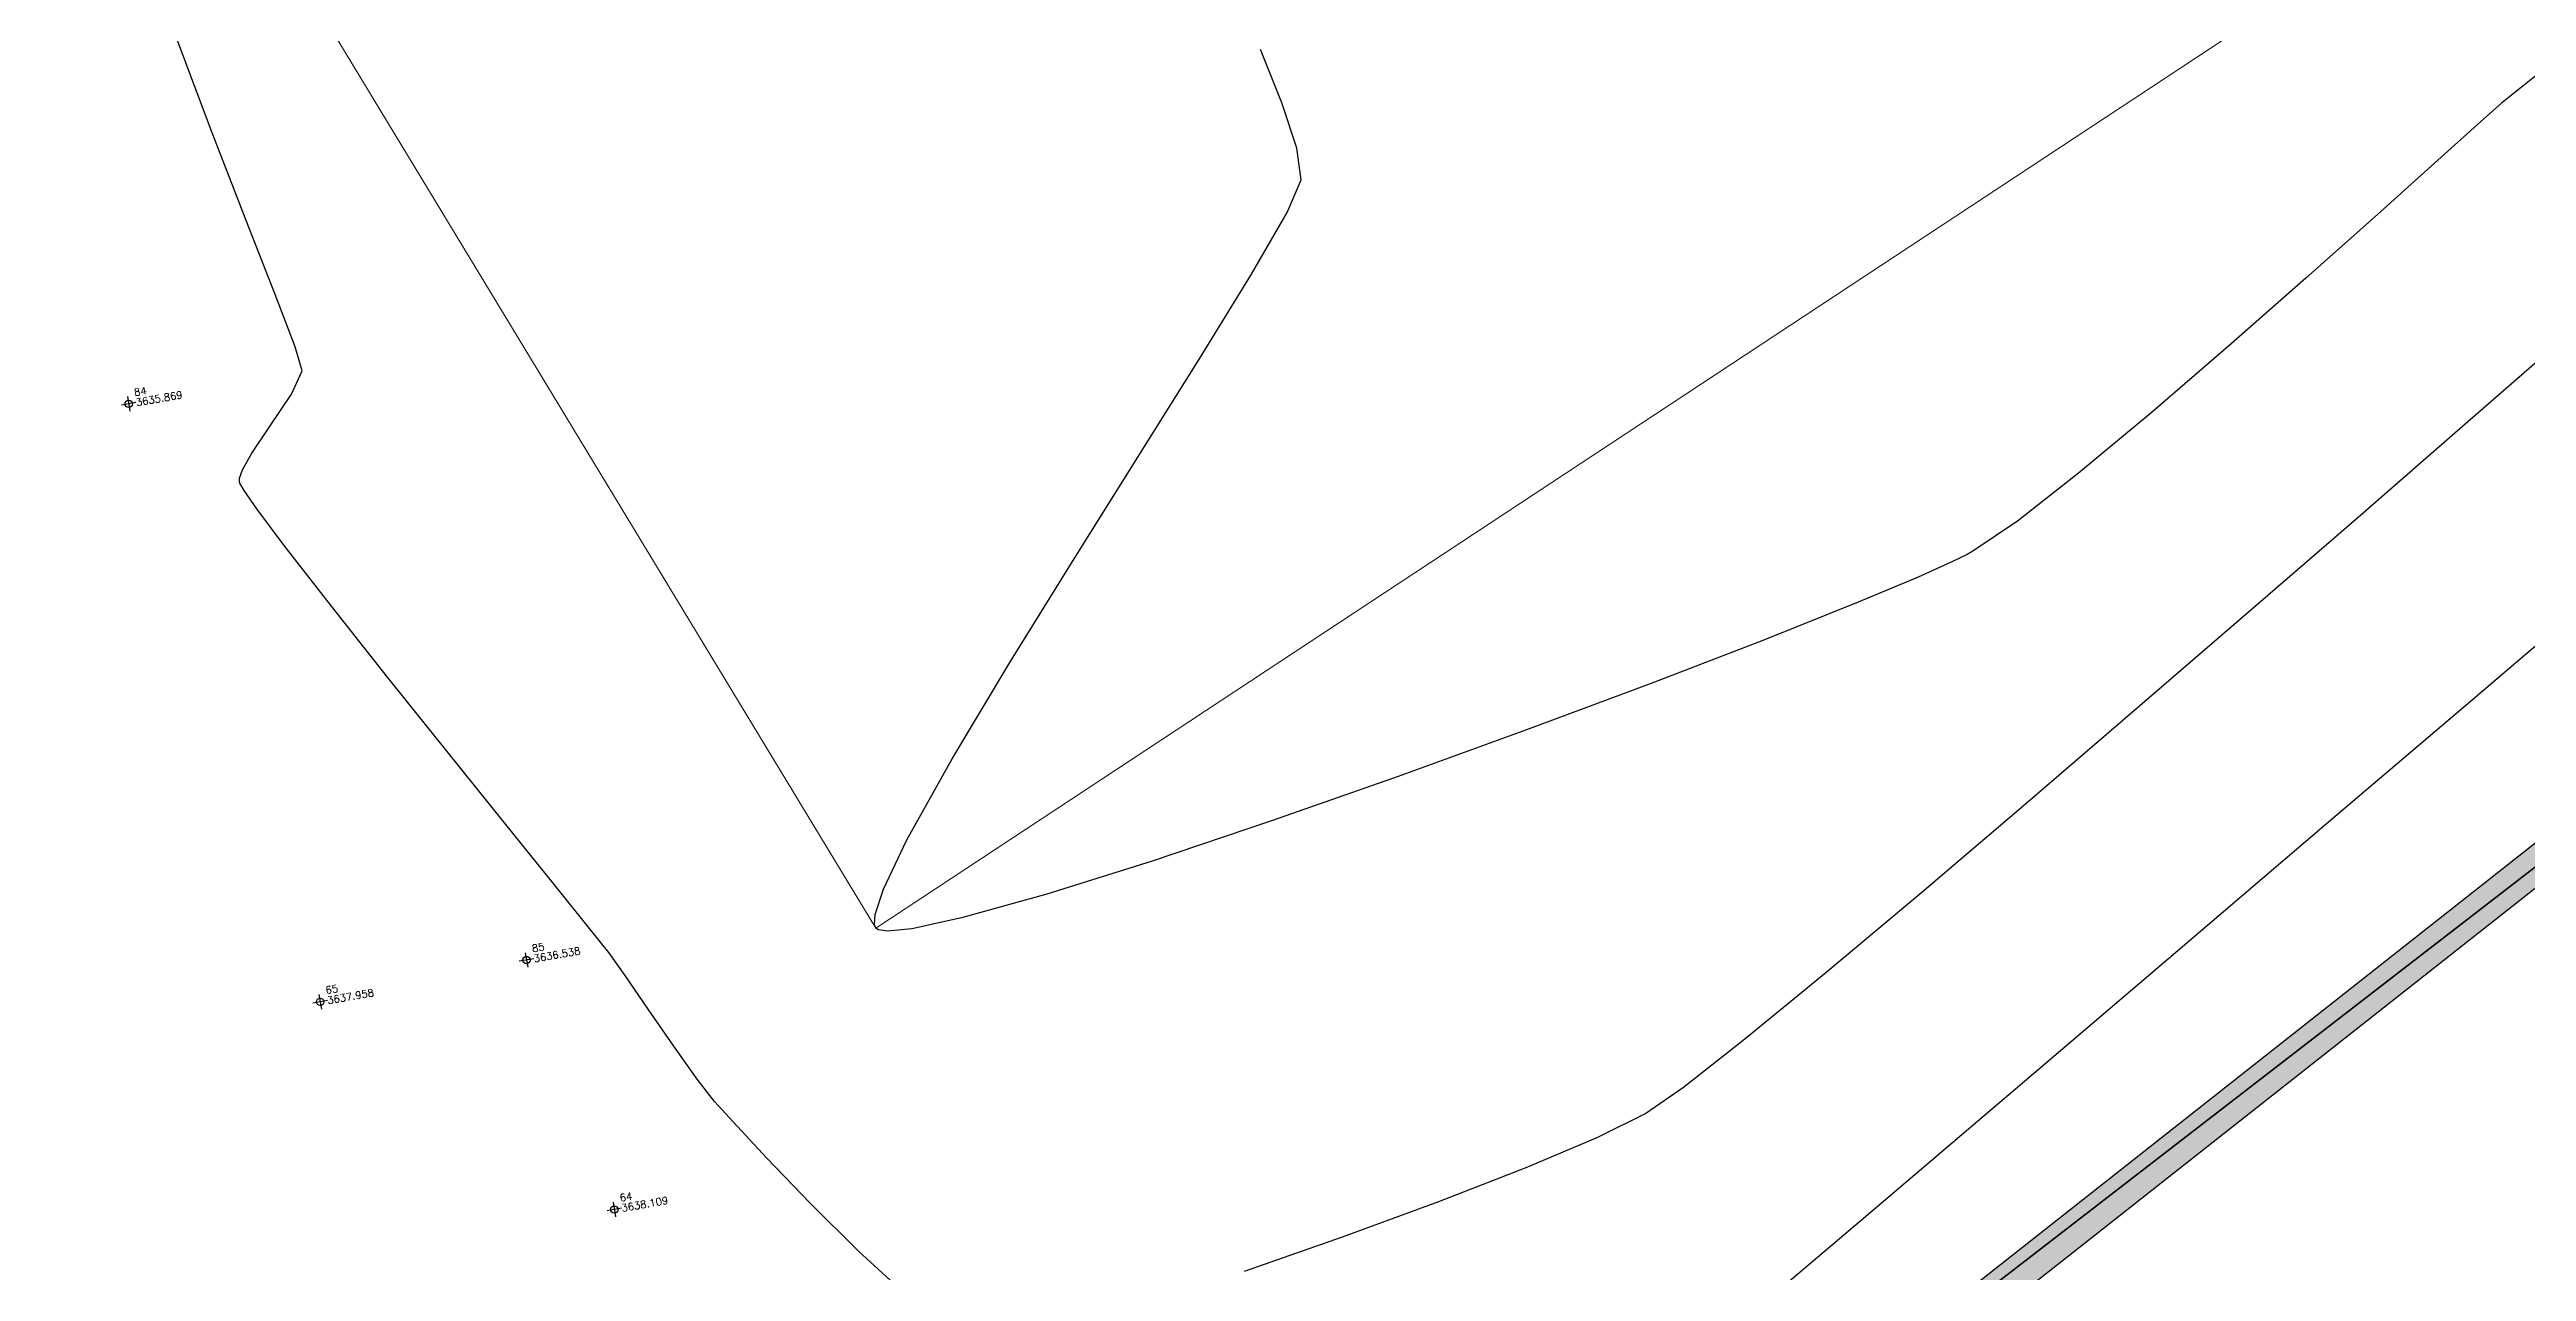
# Model space of a CAD drawing. Header units: millimetres. Extents: x 736950 to 738835, y 8500595 to 8502131.
# Drawn here: x 737730.89 to 737764.61, y 8501269.71 to 8501286.34 of the extents above; entities that cross this region are included whole.
import ezdxf

# ---------------------------------------------------------------- set-up
doc = ezdxf.new("R2010")
doc.units = ezdxf.units.MM
for name, color, linetype, lineweight in [('CONT-MJR', 80, 'Continuous', 30), ('COTAS', 40, 'Continuous', 5), ('MURO PIEDRA', 252, 'Continuous', 30), ('PERIMETRO', 7, 'Continuous', 35), ('pista', 251, 'Continuous', 5)]:
    doc.layers.add(name, color=color, linetype=linetype, lineweight=lineweight)
doc.styles.add('5mm', font='arial.ttf', dxfattribs={"height": 3})
doc.styles.add('COTAS', font='arial.ttf')
doc.dimstyles.new('Copy of GenDist', dxfattribs={"dimtxt": 0.5, "dimasz": 2, "dimexe": 0.18, "dimexo": 0.0625, "dimgap": 1, "dimtad": 2, "dimzin": 1, "dimdsep": 46, "dimtxsty": 'COTAS', "dimcen": 0.09, "dimse1": 1, "dimse2": 1, "dimsd1": 1, "dimsd2": 1, "dimadec": 0, "dimazin": 0, "dimtfac": 1, "dimtofl": 0, "dimtmove": 0, "dimatfit": 3, "dimfxl": 1, "dimtolj": 1, "dimtzin": 0, "dimarcsym": 0})

# ---------------------------------------------------------------- blocks, each defined once
blk = doc.blocks.new('*D150')
at = {"layer": 'Defpoints', "color": 0, "transparency": 16777216}
for p in [(737683.200969866, 8501281.32955186), (737745.23154967, 8501182.814330924), (737744.6024409896, 8501182.423775388)]:
    blk.add_point(p, dxfattribs=at)
at = {"layer": 'COTAS', "color": 0, "transparency": 16777216, "insert": (737715.597299505, 8501232.929301543), "char_height": 0.5, "attachment_point": 5, "rotation": 301.8323302588892, "style": 'COTAS'}
blk.add_mtext('\\A1;116.42', dxfattribs=at)

msp = doc.modelspace()

# ---------------------------------------------------------------- hatches: boundary and pattern name
at = {"layer": 'pista'}
h = msp.add_hatch(dxfattribs=at)
h.set_pattern_fill('HONEY', color=256, scale=3, angle=9.94991650582834, style=0)
h.set_pattern_definition([(9.94991650582834, (1479841.21072825, -18.49207214638591), (0.4979252195647159, 0.4170677100899267), [0.375, -0.75]), (129.9499165058283, (1479841.21072825, -18.49207214638591), (-0.6101538418184378, 0.222682034283025), [0.3749999999999999, -0.7499999999999998]), (69.94991650582834, (1479841.21072825, -18.49207214638591), (-0.112228622253722, 0.6397497443729518), [-0.75, 0.375])])
h.paths.add_polyline_path([(737744.7999806425, 8501250.923935566), (737743.4751223363, 8501250.754223157), (737756.465848178, 8501242.026572531), (737763.5739612179, 8501242.006896213), (737770.002546867, 8501243.455222024), (737769.8468594846, 8501244.342704736), (737763.4750639071, 8501242.907173423), (737756.7405500773, 8501242.925815564)])
h.paths.add_polyline_path([(737794.2809870465, 8501256.017245878), (737809.7820272583, 8501263.709828075), (737823.391616501, 8501273.483615467), (737837.0791595323, 8501280.557800073), (737851.5530432165, 8501285.77819753), (737870.8510758049, 8501293.050216693, -0.9976846880626209), (737871.0089264096, 8501292.63424804), (737865.2748787645, 8501289.581801567, 0.7845063948290762), (737866.1540430214, 8501286.121818589), (737883.2588851704, 8501291.348365877), (737897.4188924351, 8501296.516943583), (737903.2981396064, 8501301.44146652, -0.5512150924587264), (737904.1219025984, 8501301.177325813), (737906.855912117, 8501297.98174819, 0.5618964424650519), (737910.2738656431, 8501298.536066804), (737914.22079628, 8501308.558674501), (737925.6412323939, 8501300.72656757, 0.340189525830376), (737928.7023693406, 8501300.894137181), (737936.9171069289, 8501306.117412793, -0.358727273887905), (737938.1716059428, 8501305.962964654), (737943.1732157968, 8501301.051021611, 0.3417074120720416), (737946.0555081918, 8501300.709858142), (737955.8779356404, 8501307.072689936), (737971.8320576148, 8501314.464803053), (737988.5677626224, 8501323.411181662), (738023.1375471824, 8501336.282937778), (738044.4246208373, 8501357.728329657), (738061.4456776979, 8501362.208386911), (738078.9085143938, 8501363.070318012), (738112.0997810266, 8501372.051506756), (738118.6561313582, 8501373.365123207), (738128.3493353954, 8501376.976906104), (738155.2251721952, 8501366.826195797), (738176.6167526407, 8501363.543890122), (738193.8053773039, 8501353.328603027), (738204.7313956148, 8501340.877429372), (738207.705198212, 8501335.751671141), (738214.35685511, 8501331.742925933), (738229.9282901662, 8501313.374534177), (738233.5603594936, 8501308.186787868), (738234.53883727, 8501308.358438132), (738230.6417003467, 8501313.924784988), (738214.9478837823, 8501332.43754055), (738208.3676942562, 8501336.403214611), (738205.4657963786, 8501341.405035153), (738194.387784551, 8501354.029418997), (738176.9261677533, 8501364.406946706), (738155.4549153853, 8501367.70147717), (738128.3514754312, 8501377.93815071), (738118.4090486554, 8501374.233504975), (738111.8936108743, 8501372.928085677), (738078.7671659255, 8501363.964436961), (738061.3074614278, 8501363.102660457), (738043.958527311, 8501358.536303693), (738022.6381405202, 8501337.057350922), (737988.196920163, 8501324.233464561), (737971.4304040315, 8501315.270615296), (737955.4419368334, 8501307.862588815), (737945.5806043665, 8501301.47455489, -0.3391433520832071), (737943.8038299843, 8501301.693147572), (737938.8116631231, 8501306.59581691, 0.3560082385246841), (737936.4342009705, 8501306.876887502), (737928.158540546, 8501301.61487459, -0.3502196171718997), (737926.1502499409, 8501301.468794718), (737914.5128481541, 8501309.44969617, 0.4302069892023044), (737913.4330382891, 8501309.014522241), (737909.4507249827, 8501298.90206584, -0.5704007069138802), (737907.5397775185, 8501298.566836312), (737904.9064502402, 8501301.644734057, 0.4931454261128044), (737902.7202336333, 8501302.131411942), (737896.9620044216, 8501297.308254998), (737882.9728831241, 8501292.20205278), (737866.0373022418, 8501287.027224885, -0.7384715771871906), (737865.6977918843, 8501288.787355538), (737871.5108758068, 8501291.881875956, 0.9119586051647783), (737870.5337161538, 8501293.892406015), (737851.2416702455, 8501286.62264278), (737836.7183275839, 8501281.384406622), (737822.9200107896, 8501274.252970394), (737809.3164408724, 8501264.483505804), (737793.8201376351, 8501256.79327439), (737778.9884914039, 8501246.402265295), (737769.846859484, 8501244.34270474), (737770.0025468671, 8501243.455222024), (737779.3594973255, 8501245.563292695)])
h.paths.add_polyline_path([(738260.5182952256, 8501271.251537092), (738234.538837269, 8501308.358438132), (738233.56035949, 8501308.186787868), (738259.6897886079, 8501270.86568047), (738269.3749442189, 8501234.589470252), (738274.5057655985, 8501215.583008338), (738279.7983711922, 8501189.602392923), (738280.7089290785, 8501189.641305126), (738275.382018582, 8501215.790318219), (738270.2441657205, 8501234.822827347)])
h = msp.add_hatch(dxfattribs=at)
h.set_pattern_fill('AR-CONC', color=256, scale=0.1, angle=9.94991650582834, style=0)
h.set_pattern_definition([(59.94991650582833, (1479841.21072825, -18.49207214638591), (0.7173147616177996, 0.06212513786334364), [0.07500000000000001, -0.8250000000000001]), (4.949916505828331, (1479841.21072825, -18.49207214638591), (-0.2666336227691331, 0.7169040729334506), [0.06, -0.66]), (110.4013165058283, (1479841.270504478, -18.48689504899085), (0.4506817424667108, 0.7790288530571421), [0.06374018999999999, -0.7011421119999998]), (56.13411650582835, (1479841.176170796, -18.29508031532168), (1.07978843215245, 0.02137619624183779), [0.1124999999999999, -1.237499999999998]), (106.5855165058283, (1479841.266153166, -18.29329902119935), (0.752289432321798, 1.120964142855684), [0.09561028799999993, -1.051712999999999]), (1.134116505828333, (1479841.176170796, -18.29508031532168), (0.7522885572049924, 1.12096473051034), [0.09000000000000001, -0.9900000000000001]), (30.94991650582834, (1479841.283306076, -18.32704954408109), (0.6574964912282043, -0.293425227292985), [0.07500000000000001, -0.8250000000000001]), (335.9499165058284, (1479841.283306076, -18.32704954408109), (0.1143589702920628, 0.7562849757157031), [0.06, -0.66]), (81.40131650582836, (1479841.338097435, -18.35150168277323), (0.7718558160208798, 0.4628591428967336), [0.06374019000000002, -0.701142112]), (47.44991650582834, (1479841.21072825, -18.49207214638591), (-0.04554285905854174, 0.3299879209740469), [0, -0.652, 0, -0.67, 0, -0.6625000000000001]), (17.44991650582834, (1479841.21072825, -18.49207214638591), (0.1909634295804004, 0.4339344980096552), [0, -0.3819999999999997, 0, -0.6369999999999993, 0, -0.2524999999999997]), (337.4499165058283, (1479840.991082356, -18.53060370869935), (0.5296904964497462, 0.07002209344786473), [0, -0.25, 0, -0.7799999999999999, 0, -1.035]), (327.4499165058284, (1479840.892586439, -18.5478824339807), (0.557117696670718, 0.1993664657265957), [0, -0.325, 0, -0.518, 0, -0.735])])
h.paths.add_polyline_path([(737772.2640035325, 8501280.865718462), (737771.9702577812, 8501281.246693114), (737764.4177360322, 8501275.290962253), (737764.5114265613, 8501274.75688734)])
h.paths.add_polyline_path([(737744.8808927487, 8501259.884693416), (737750.9641400306, 8501252.686534798), (737751.1211655234, 8501252.896829817), (737751.2855648, 8501252.72363086), (737751.6878458414, 8501253.034820454), (737745.6801080311, 8501259.918293005), (737764.5114265617, 8501274.756887337), (737764.4177360322, 8501275.290962253)])

# ---------------------------------------------------------------- linework, layer by layer
at = {"linetype": 'Continuous', "extrusion": (-0.172787269436437, 0.9849591664230046, 0)}
for points, elevation in [([(-2195549.183162654, 0), (-2195548.983162655, 0)], 8245944.467062788), ([(-2195553.209162654, 0), (-2195553.009162654, 0)], 8245936.073062785), ([(-2195550.343162654, 0), (-2195550.143162655, 0)], 8245935.998062787), ([(-2195553.800162654, 0), (-2195553.600162654, 0)], 8245932.521062787)]:
    msp.add_lwpolyline(points, dxfattribs=dict(at, elevation=elevation))
at = {"linetype": 'Continuous', "extrusion": (0.9849591664230046, 0.172787269436437, 0)}
for points, elevation in [([(8245944.567062789, 0), (8245944.367062789, 0)], 2195549.083162654), ([(8245936.173062786, 0), (8245935.973062787, 0)], 2195553.109162654), ([(8245936.098062788, 0), (8245935.898062789, 0)], 2195550.243162655), ([(8245932.621062788, 0), (8245932.421062788, 0)], 2195553.700162655)]:
    msp.add_lwpolyline(points, dxfattribs=dict(at, elevation=elevation))
at = {"linetype": 'Continuous'}
for centre in [(737731.9664044054, 8501281.519641899), (737737.3822263493, 8501273.947536202), (737734.5722924235, 8501273.37845595), (737738.5780775975, 8501270.551078519)]:
    msp.add_circle(centre, 0.05, dxfattribs=at)
at = {"layer": 'CONT-MJR', "extrusion": (0.9368938071677125, 0.3496140644922472, 0), "elevation": 3663346.44943793}
msp.add_lwpolyline([(7706879.598222806, 3635.00000000001), (7706880.964766814, 3635.00000000001)], dxfattribs=at)
at = {"layer": 'CONT-MJR', "extrusion": (0.9292788822148914, 0.3693788828147083, 0), "elevation": 3825768.70732657}
msp.add_lwpolyline([(7627556.787368678, 3630.000000000003), (7627557.570442826, 3630.000000000003)], dxfattribs=at)
at = {"layer": 'CONT-MJR'}
for points, elevation in [([(737764.9239063618, 8501286.135615604), (737764.5390589101, 8501285.829055954)], 3630), ([(737747.8683343033, 8501284.999475947), (737747.6632331549, 8501285.616416331)], 3630), ([(737764.2718560809, 8501285.613834247), (737763.9908789617, 8501285.365642283)], 3630), ([(737747.9284902231, 8501284.571163582), (737747.8683343033, 8501284.999475947)], 3630), ([(737763.4019559695, 8501284.835842177), (737762.5814854321, 8501284.09909201)], 3630), ([(737733.9603128647, 8501283.010510784), (737733.5648222603, 8501284.016116979)], 3635), ([(737762.5814854321, 8501284.09909201), (737761.6058656774, 8501283.230049867)], 3630), ([(737734.2333844139, 8501282.295014748), (737733.9603128647, 8501283.010510784)], 3635), ([(737760.551495033, 8501282.30337383), (737759.4947718263, 8501281.393721981)], 3630), ([(737733.8830684487, 8501281.20757487), (737734.1807334773, 8501281.653154776)], 3635), ([(737733.6439384405, 8501280.8482374), (737733.8830684487, 8501281.20757487)], 3635), ([(737763.7751247464, 8501281.241347777), (737762.386105408, 8501280.033780338)], 3635), ([(737733.5169878443, 8501280.621436995), (737733.6439384405, 8501280.8482374)], 3635), ([(737744.8371965607, 8501279.410767296), (737745.7286561461, 8501280.830500863)], 3630), ([(737733.4727910765, 8501280.46293813), (737733.4762261187, 8501280.506420955)], 3635), ([(737733.4762261187, 8501280.506420955), (737733.5169878443, 8501280.621436995)], 3635), ([(737733.480956013, 8501280.437825961), (737733.4727910765, 8501280.46293813)], 3635), ([(737733.5368721336, 8501280.341179479), (737733.480956013, 8501280.437825961)], 3635), ([(737757.6798610387, 8501279.92412318), (737757.074470113, 8501279.513492392)], 3630), ([(737734.7261718332, 8501278.765613293), (737734.0845811646, 8501279.591517482)], 3635), ([(737743.9615067922, 8501277.996336464), (737744.8371965607, 8501279.410767296)], 3630), ([(737756.328368156, 8501279.16183883), (737755.5135075451, 8501278.8195149)], 3630), ([(737756.7799411622, 8501279.364711268), (737756.328368156, 8501279.16183883)], 3630), ([(737765.6626016633, 8501279.01675753), (737763.873488157, 8501277.491196293)], 3640), ([(737735.4905230975, 8501277.800267404), (737734.7261718332, 8501278.765613293)], 3635), ([(737752.6805232897, 8501277.709243214), (737750.9981445748, 8501277.0804615)], 3630), ([(737763.873488157, 8501277.491196293), (737761.9168134963, 8501275.822759721)], 3640), ([(737757.8231456206, 8501276.098213304), (737756.3770399914, 8501274.868740164)], 3635), ([(737761.9168134963, 8501275.822759721), (737759.8616846905, 8501274.070970962)], 3640), ([(737742.1401483186, 8501274.38293939), (737742.1210024656, 8501274.42538936)], 3630), ([(737742.2993201589, 8501274.341092637), (737742.1730471536, 8501274.360310951)], 3630), ([(737742.6297841716, 8501274.373403285), (737742.2993201589, 8501274.341092637)], 3630), ([(737739.0396665648, 8501273.277459497), (737738.7251287272, 8501273.734506276)], 3635), ([(737755.0717989574, 8501273.773793679), (737753.9694769863, 8501272.869375078)], 3635), ([(737751.9615022787, 8501271.53231165), (737750.9873423439, 8501271.120118657)], 3635), ([(737749.7962708898, 8501270.6549082), (737748.4852305088, 8501270.172041)], 3635)]:
    msp.add_lwpolyline(points, dxfattribs=dict(at, elevation=elevation))
at = {"layer": 'CONT-MJR', "extrusion": (0.6272853181032177, -0.778789528494153, 0), "elevation": -6157923.518835674}
msp.add_lwpolyline([(5907295.08307914, 3630.00000000001), (5907294.739978958, 3630.00000000001)], dxfattribs=at)
at = {"layer": 'CONT-MJR', "extrusion": (0.9321533925901332, 0.3620636030902652, 0), "elevation": 3765686.367045678}
msp.add_lwpolyline([(7657394.26439554, 3635.000000000003), (7657395.545167997, 3635.000000000003)], dxfattribs=at)
at = {"layer": 'CONT-MJR', "extrusion": (0.668803895052346, -0.7434388676702413, 0), "elevation": -5826766.535245477}
msp.add_lwpolyline([(6234175.191480002, 3630), (6234174.399319386, 3630)], dxfattribs=at)
at = {"layer": 'CONT-MJR', "extrusion": (0.9177611922195215, -0.3971327159222754, 0), "elevation": -2699061.812165661}
msp.add_lwpolyline([(8095132.416738786, 3630), (8095132.901935871, 3630)], dxfattribs=at)
at = {"layer": 'CONT-MJR', "extrusion": (0.8670567392840842, -0.4982094046302736, 0), "elevation": -3595750.556722551}
msp.add_lwpolyline([(7738647.587345825, 3630), (7738648.554124656, 3630)], dxfattribs=at)
at = {"layer": 'CONT-MJR', "extrusion": (0.8523140595777077, -0.5230303469648467, 0), "elevation": -3817636.790446457}
msp.add_lwpolyline([(7631626.145064453, 3630.00000000001), (7631627.472795928, 3630.00000000001)], dxfattribs=at)
at = {"layer": 'CONT-MJR', "extrusion": (0.6601579770612034, -0.7511267837871713, 0), "elevation": -5898502.321369465}
msp.add_lwpolyline([(6166342.441789599, 3630.000000000006), (6166341.038070992, 3630.000000000006)], dxfattribs=at)
at = {"layer": 'CONT-MJR', "extrusion": (0.9583138975895895, 0.2857174717910155, 0), "elevation": 3135945.852893221}
msp.add_lwpolyline([(7936113.073008707, 3635), (7936113.410628678, 3635)], dxfattribs=at)
at = {"layer": 'CONT-MJR', "extrusion": (0.6567264459754968, -0.7541288849768273, 0), "elevation": -5926552.761404879}
msp.add_lwpolyline([(6139386.80622518, 3635.000000000011), (6139385.188979611, 3635.000000000011)], dxfattribs=at)
at = {"layer": 'CONT-MJR', "extrusion": (0.9055626166888188, -0.4242126203399654, 0), "elevation": -2938286.471207074}
msp.add_lwpolyline([(8011399.008962794, 3635.000000000003), (8011399.360472521, 3635.000000000003)], dxfattribs=at)
at = {"layer": 'CONT-MJR', "extrusion": (0.8472434229470174, -0.5312048402198738, 0), "elevation": -3890871.308819315}
msp.add_lwpolyline([(7594548.372181104, 3630.00000000001), (7594549.936632739, 3630.00000000001)], dxfattribs=at)
at = {"layer": 'CONT-MJR', "extrusion": (0.6397558182857549, -0.768578228269266, 0), "elevation": -6061913.862329484}
msp.add_lwpolyline([(6005770.119898631, 3630.000000000009), (6005768.841333345, 3630.000000000009)], dxfattribs=at)
at = {"layer": 'CONT-MJR', "extrusion": (0.6164937484341183, -0.78735980221348, 0), "elevation": -6238743.082125469}
msp.add_lwpolyline([(5821867.724799706, 3630.000000000007), (5821866.66780728, 3630.000000000007)], dxfattribs=at)
at = {"layer": 'CONT-MJR', "extrusion": (0.8213360050149258, 0.5704447097362916, 0), "elevation": 5455437.512551061}
msp.add_lwpolyline([(6561571.135051714, 3635.00000000001), (6561571.439632526, 3635.00000000001)], dxfattribs=at)
at = {"layer": 'CONT-MJR', "extrusion": (0.8005086448276096, 0.5993212073306466, 0), "elevation": 5685559.660934849}
msp.add_lwpolyline([(6363208.122846121, 3635), (6363208.746822902, 3635)], dxfattribs=at)
at = {"layer": 'CONT-MJR', "extrusion": (0.6549851702522979, -0.7556417317416823, 0), "elevation": -5940698.544677775}
msp.add_lwpolyline([(6125696.397338646, 3635), (6125694.417071344, 3635)], dxfattribs=at)
at = {"layer": 'CONT-MJR', "extrusion": (-0.4411014318986994, 0.897457256239492, 0), "elevation": 7304109.281154174}
msp.add_lwpolyline([(-4412031.915728538, 3630.000000000013), (-4412031.676243088, 3630.000000000013)], dxfattribs=at)
at = {"layer": 'CONT-MJR', "extrusion": (-0.4765097979562221, 0.8791691603165575, 0), "elevation": 7122514.296996943}
msp.add_lwpolyline([(-4699556.251023125, 3630.000000000013), (-4699556.160481963, 3630.000000000013)], dxfattribs=at)
at = {"layer": 'CONT-MJR', "extrusion": (0.3712098873184297, -0.9285489860836846, 0), "elevation": -7619991.687237584}
msp.add_lwpolyline([(3840800.88669976, 3630.000000000003), (3840799.486974226, 3630.000000000003)], dxfattribs=at)
at = {"layer": 'CONT-MJR', "extrusion": (0.6533608570340613, -0.7570466237265159, 0), "elevation": -5953840.277800937}
msp.add_lwpolyline([(6112922.152008061, 3635), (6112920.115579433, 3635)], dxfattribs=at)
at = {"layer": 'CONT-MJR', "extrusion": (-0.3594881478401582, 0.9331496512148802, 0), "elevation": 7667750.984575713}
msp.add_lwpolyline([(-3744543.87759704, 3630), (-3744542.234483818, 3630)], dxfattribs=at)
at = {"layer": 'CONT-MJR', "extrusion": (0.7808999995809035, 0.6246560578866941, 0), "elevation": 5886472.321955008}
msp.add_lwpolyline([(6177815.588542739, 3635), (6177816.887392695, 3635)], dxfattribs=at)
at = {"layer": 'CONT-MJR', "extrusion": (0.8580714158822443, -0.5135303742193255, 0), "elevation": -3732627.465192473}
msp.add_lwpolyline([(7673556.053585281, 3630), (7673557.579755628, 3630)], dxfattribs=at)
at = {"layer": 'CONT-MJR', "extrusion": (0.6510575884146208, -0.759028337130926, 0), "elevation": -5972386.631146532}
msp.add_lwpolyline([(6094801.417693828, 3635.000000000006), (6094799.408657167, 3635.000000000006)], dxfattribs=at)
at = {"layer": 'CONT-MJR', "extrusion": (0.7791487194176182, 0.6268391125559138, 0), "elevation": 5903739.090985825}
msp.add_lwpolyline([(6161315.704075322, 3635), (6161316.952466405, 3635)], dxfattribs=at)
at = {"layer": 'CONT-MJR', "extrusion": (0.3410830122681512, -0.9400331795963823, 0), "elevation": -7739848.191825095}
msp.add_lwpolyline([(3593151.611266254, 3630.00000000001), (3593149.752780491, 3630.00000000001)], dxfattribs=at)
at = {"layer": 'CONT-MJR', "extrusion": (0.8736085765713205, -0.486629278754404, 0), "elevation": -3492471.375167562}
msp.add_lwpolyline([(7785794.390858197, 3630.00000000001), (7785795.655876146, 3630.00000000001)], dxfattribs=at)
at = {"layer": 'CONT-MJR', "extrusion": (0.3310760340685194, -0.9436040799326063, 0), "elevation": -7777588.043419078}
msp.add_lwpolyline([(3510712.09375951, 3630.000000000011), (3510710.263278625, 3630.000000000011)], dxfattribs=at)
at = {"layer": 'CONT-MJR', "extrusion": (0.7783749620779717, 0.6277996642322422, 0), "elevation": 5911334.176235451}
msp.add_lwpolyline([(6154028.06501256, 3635.000000000003), (6154029.144925303, 3635.000000000003)], dxfattribs=at)
at = {"layer": 'CONT-MJR', "extrusion": (0.3184184812477701, -0.9479502470065947, 0), "elevation": -7823874.0868157}
msp.add_lwpolyline([(3406311.289280396, 3630.000000000006), (3406309.577153028, 3630.000000000006)], dxfattribs=at)
at = {"layer": 'CONT-MJR', "extrusion": (0.9022488424628107, -0.4312157537411154, 0), "elevation": -3000256.584939115}
msp.add_lwpolyline([(7988391.525415909, 3630), (7988392.268010703, 3630)], dxfattribs=at)
at = {"layer": 'CONT-MJR', "extrusion": (0.3001557899770322, -0.9538901937556878, 0), "elevation": -7887844.434992919}
msp.add_lwpolyline([(3255435.582391657, 3630), (3255434.078732972, 3630)], dxfattribs=at)
at = {"layer": 'CONT-MJR', "extrusion": (0.7788634893334946, 0.6271934828928419, 0), "elevation": 5906541.266990218}
msp.add_lwpolyline([(6158627.5790009, 3635.000000000013), (6158628.37240836, 3635.000000000013)], dxfattribs=at)
at = {"layer": 'CONT-MJR', "extrusion": (0.949209313428937, -0.3146453230222342, 0), "elevation": -1974614.58369593}
msp.add_lwpolyline([(8301616.105599913, 3630), (8301616.468174298, 3630)], dxfattribs=at)
at = {"layer": 'CONT-MJR', "extrusion": (0.2691466179281728, -0.9630992150644845, 0), "elevation": -7989009.701273953}
msp.add_lwpolyline([(2998610.488972426, 3630), (2998609.283291487, 3630)], dxfattribs=at)
at = {"layer": 'CONT-MJR', "extrusion": (0.6426908899926703, -0.7661255901746328, 0), "elevation": -6038894.923492732}
msp.add_lwpolyline([(6028905.9512278, 3635), (6028904.247537112, 3635)], dxfattribs=at)
at = {"layer": 'CONT-MJR', "extrusion": (0.9988318917502861, -0.04832030652370642, 0), "elevation": 326096.1722678018}
msp.add_lwpolyline([(8526991.942022271, 3630.00000000001), (8526992.084277598, 3630.00000000001)], dxfattribs=at)
at = {"layer": 'CONT-MJR', "extrusion": (0.2114132410632271, -0.9773967676962831, 0), "elevation": -8153149.533430444}
msp.add_lwpolyline([(2518349.92136008, 3630.000000000013), (2518349.230191751, 3630.000000000013)], dxfattribs=at)
at = {"layer": 'CONT-MJR', "extrusion": (0.783822637698155, 0.6209847603862004, 0), "elevation": 5857417.767054112}
msp.add_lwpolyline([(6205366.683065343, 3635), (6205367.071953719, 3635)], dxfattribs=at)
at = {"layer": 'CONT-MJR', "extrusion": (-0.566707233460111, -0.8239192384839594, 0), "elevation": -7422447.32298502}
msp.add_lwpolyline([(-4209893.704202688, 3630.00000000001), (-4209893.744132371, 3630.00000000001)], dxfattribs=at)
at = {"layer": 'CONT-MJR', "extrusion": (0.6484565290996656, -0.7612516862825427, 0), "elevation": -5993204.022859602}
msp.add_lwpolyline([(6074327.615765863, 3640.00000000001), (6074324.877544091, 3640.00000000001)], dxfattribs=at)
at = {"layer": 'CONT-MJR', "extrusion": (0.815778704735963, 0.5783641628760503, 0), "elevation": 5518663.608456951}
msp.add_lwpolyline([(6508476.435561071, 3635.000000000003), (6508476.822252002, 3635.000000000003)], dxfattribs=at)
at = {"layer": 'CONT-MJR', "extrusion": (0.8228036798334889, 0.5683257027906354, 0), "elevation": 5438506.506621897}
msp.add_lwpolyline([(6575602.267302948, 3635.000000000013), (6575602.877769194, 3635.000000000013)], dxfattribs=at)
at = {"layer": 'CONT-MJR', "extrusion": (0.814942105450319, 0.579542375296407, 0), "elevation": 5528062.706159929}
msp.add_lwpolyline([(6500493.344281696, 3635.00000000001), (6500493.897935155, 3635.00000000001)], dxfattribs=at)
at = {"layer": 'CONT-MJR', "extrusion": (0.6178057867016494, -0.7863307255334463, 0), "elevation": -6229023.391828513}
msp.add_lwpolyline([(5832254.187113677, 3635), (5832253.122232944, 3635)], dxfattribs=at)
at = {"layer": 'CONT-MJR', "extrusion": (0.7892861546961272, 0.6140255418180918, 0), "elevation": 5802286.081749164}
msp.add_lwpolyline([(6256945.134163819, 3635), (6256945.519007389, 3635)], dxfattribs=at)
at = {"layer": 'CONT-MJR', "extrusion": (-0.5714476128577289, 0.8206385475708556, 0), "elevation": 6554884.413904849}
msp.add_lwpolyline([(-5463460.370323007, 3635.00000000001), (-5463459.748465252, 3635.00000000001)], dxfattribs=at)
at = {"layer": 'CONT-MJR', "extrusion": (-0.6480624171065235, 0.7615872264777361, 0), "elevation": 5996347.300613008}
msp.add_lwpolyline([(-6071221.971564095, 3640), (-6071219.286755318, 3640)], dxfattribs=at)
at = {"layer": 'CONT-MJR', "extrusion": (0.7413524417849144, 0.6711159043410797, 0), "elevation": 6252264.168621702}
msp.add_lwpolyline([(5807329.385772199, 3635.000000000013), (5807329.760928481, 3635.000000000013)], dxfattribs=at)
at = {"layer": 'CONT-MJR', "extrusion": (0.731715417651855, 0.6816102607579873, 0), "elevation": 6334369.924211763}
msp.add_lwpolyline([(5717659.644214366, 3635.000000000003), (5717660.316276711, 3635.000000000003)], dxfattribs=at)
at = {"layer": 'CONT-MJR', "extrusion": (0.4403057536746756, -0.8978478954037682, 0), "elevation": -7308012.320107752}
msp.add_lwpolyline([(4405548.550624086, 3635), (4405547.815192368, 3635)], dxfattribs=at)
at = {"layer": 'CONT-MJR', "extrusion": (0.7204660813996073, 0.6934901769691438, 0), "elevation": 6427065.221674358}
msp.add_lwpolyline([(5613260.833777202, 3635.000000000003), (5613261.688196982, 3635.000000000003)], dxfattribs=at)
at = {"layer": 'CONT-MJR', "extrusion": (0.3638153592699375, -0.9314710861638629, 0), "elevation": -7650283.103518699}
msp.add_lwpolyline([(3780086.72031535, 3635), (3780085.44161602, 3635)], dxfattribs=at)
at = {"layer": 'CONT-MJR', "extrusion": (0.7041058545442931, 0.7100950257510968, 0), "elevation": 6556157.920871099}
msp.add_lwpolyline([(5461927.113227954, 3635), (5461928.035801318, 3635)], dxfattribs=at)
at = {"layer": 'CONT-MJR', "extrusion": (0.6474734698687983, -0.762087990861986, 0), "elevation": -6001038.933328804}
msp.add_lwpolyline([(6066581.928739649, 3640), (6066579.388548474, 3640)], dxfattribs=at)
at = {"layer": 'CONT-MJR', "extrusion": (0.3292403480319783, -0.9442461507614325, 0), "elevation": -7784395.068495339}
msp.add_lwpolyline([(3495577.317565642, 3635.000000000003), (3495575.904727777, 3635.000000000003)], dxfattribs=at)
at = {"layer": 'CONT-MJR', "extrusion": (0.6768206104028376, 0.7361479887454222, 0), "elevation": 6757511.725309504}
msp.add_lwpolyline([(5210746.64640171, 3635), (5210747.523716719, 3635)], dxfattribs=at)
at = {"layer": 'MURO PIEDRA'}
msp.add_lwpolyline([(737772.2640035324, 8501280.865718462), (737771.9702577821, 8501281.246693112), (737744.8808927482, 8501259.884693416), (737750.9641400307, 8501252.686534798), (737751.1211655231, 8501252.896829816), (737751.2855647998, 8501252.72363086), (737751.6878458419, 8501253.034820454), (737745.6801080306, 8501259.918293007)], close=True, dxfattribs=at)
at = {"layer": 'PERIMETRO', "ltscale": 0.3}
msp.add_line((737772.0287148635, 8501280.855851732), (737744.8808927481, 8501259.884693414), dxfattribs=at)
at = {"layer": 'pista'}
msp.add_lwpolyline([(737761.5271318732, 8501287.170858743), (737742.1401482938, 8501274.382939415), (737722.3586376584, 8501307.03227336), (737744.7083055793, 8501320.230524147)], close=True, dxfattribs=at)

# ---------------------------------------------------------------- texts
at = {"color": 2, "char_height": 0.1, "width": 0.3, "attachment_point": 1, "rotation": 9.94991650582834, "style": '5mm'}
for s, insert in [('\\Ftxt.shx;\\W1.0000000000;\\T1.0000000000;\\o\\l84', (737732.0320707409, 8501281.724062867)), ('\\Ftxt.shx;\\W1.0000000000;\\T1.0000000000;\\o\\l85', (737737.4478926847, 8501274.15195717)), ('\\Ftxt.shx;\\W1.0000000000;\\T1.0000000000;\\o\\l65', (737734.637958759, 8501273.582876919)), ('\\Ftxt.shx;\\W1.0000000000;\\T1.0000000000;\\o\\l64', (737738.6437439331, 8501270.755499488))]:
    msp.add_mtext(s, dxfattribs=dict(at, insert=insert))
at = {"color": 1, "char_height": 0.1, "attachment_point": 1, "rotation": 9.94991650582834, "style": '5mm'}
for s, insert, width in [('\\Ftxt.shx;\\W1.0000000000;\\T1.0000000000;\\o\\l3635.869', (737732.0562609588, 8501281.586168583), 0.8333333333333334), ('\\Ftxt.shx;\\W1.0000000000;\\T1.0000000000;\\o\\l3636.538', (737737.4720829026, 8501274.014062885), 0.8333333333333334), ('\\Ftxt.shx;\\W1.0000000000;\\T1.0000000000;\\o\\l3637.958', (737734.6621489768, 8501273.444982635), 0.8333333333333334), ('\\Ftxt.shx;\\W1.0000000000;\\T1.0000000000;\\o\\l3638.109', (737738.6679341509, 8501270.617605204), 0.7833333333333333)]:
    msp.add_mtext(s, dxfattribs=dict(at, insert=insert, width=width))

# ---------------------------------------------------------------- dimensions: what is measured, and where the dimension line sits
at = {"layer": 'COTAS'}
dim = msp.add_aligned_dim(p1=(737683.2009698659, 8501281.32955186), p2=(737744.6024409891, 8501182.423775388), distance=0.7404804922133937, dimstyle='Copy of GenDist', dxfattribs=at)
dim.commit()
dim.dimension.update_dxf_attribs({"geometry": '*D150', "text_midpoint": (737715.597299505, 8501232.929301543)})

doc.saveas('drawing.dxf')
